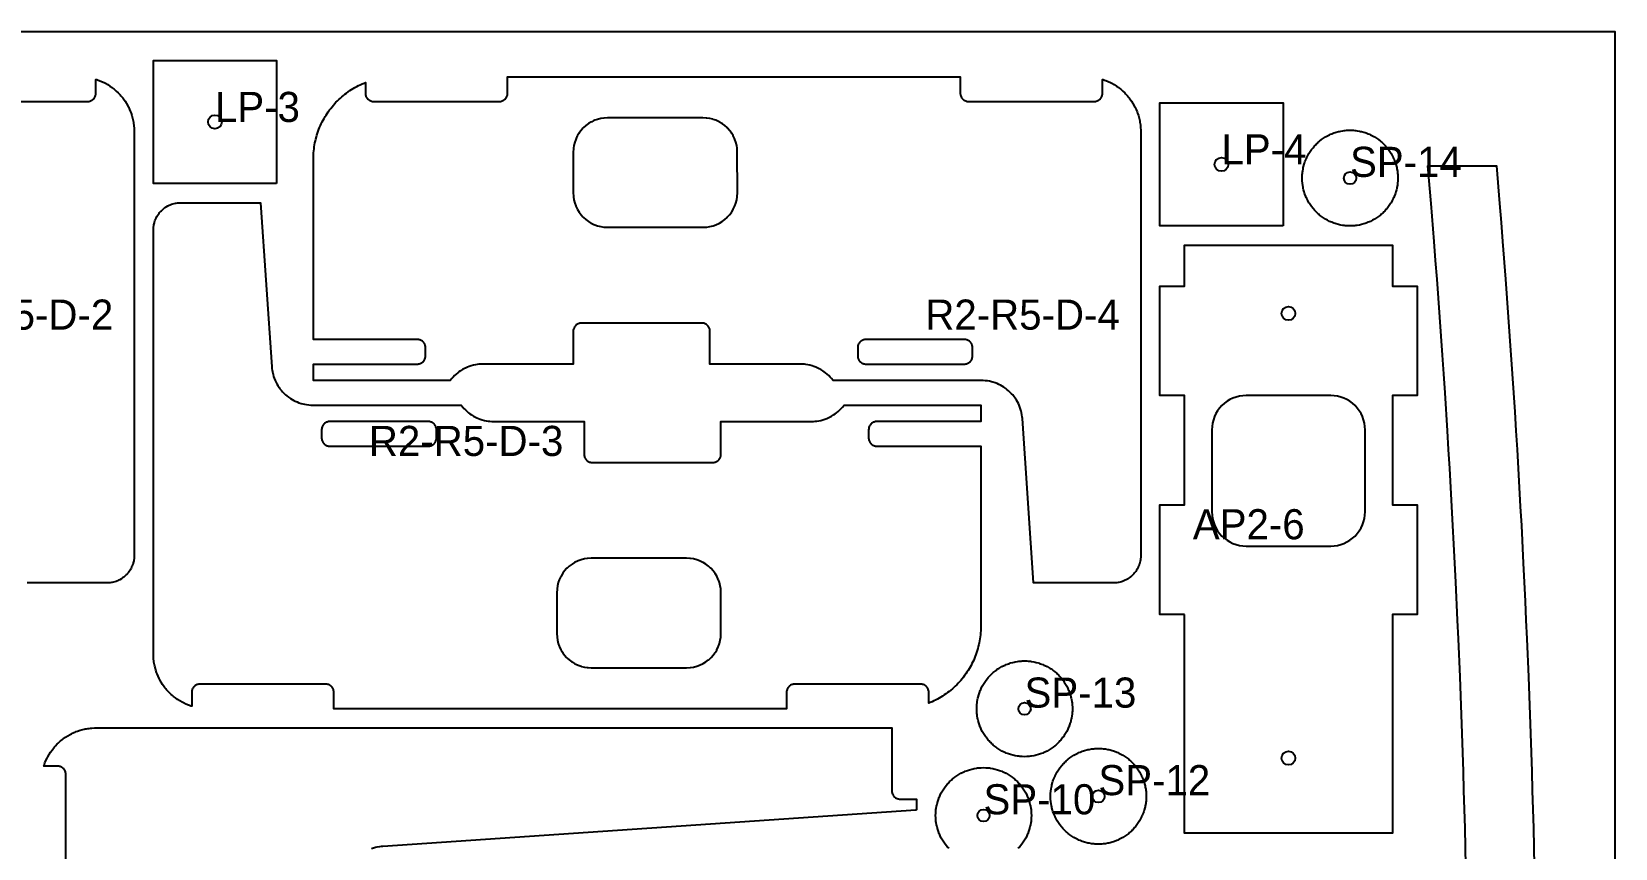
# Model space of a CAD drawing. Header units: millimetres. Extents: x 0 to 59980, y 0 to 1292.
# Drawn here: x 6762 to 7920, y 623 to 1220 of the extents above; entities that cross this region are included whole.
import ezdxf

# ---------------------------------------------------------------- set-up
doc = ezdxf.new("R2010")
doc.units = ezdxf.units.MM
for name, color, linetype in [('CUT_IN', 5, 'Continuous'), ('CUT_OUT', 1, 'Continuous'), ('DRILL', 3, 'Continuous'), ('LABEL', 7, 'Continuous'), ('SHEET', 8, 'Continuous')]:
    doc.layers.add(name, color=color, linetype=linetype)

msp = doc.modelspace()

# ---------------------------------------------------------------- linework, layer by layer
at = {"layer": 'CUT_IN'}
for points in [[(7162.22, 1088.11), (7163.68, 1086.14), (7165.12, 1084.54), (7165.54, 1084.12), (7167.14, 1082.68), (7169.11, 1081.22), (7170.96, 1080.1), (7171.22, 1079.96), (7173.17, 1079.03), (7173.71, 1078.8), (7175.74, 1078.08), (7178.12, 1077.49), (7180.26, 1077.16), (7180.84, 1077.11), (7183.15, 1077), (7252.85, 1077), (7255.45, 1077.13), (7255.74, 1077.16), (7257.88, 1077.49), (7260.26, 1078.08), (7262.29, 1078.8), (7262.83, 1079.03), (7264.52, 1079.83), (7265.04, 1080.1), (7266.89, 1081.22), (7268.86, 1082.68), (7270.46, 1084.12), (7270.88, 1084.54), (7272.32, 1086.14), (7273.61, 1087.87), (7273.94, 1088.36), (7274.9, 1089.96), (7275.04, 1090.22), (7275.97, 1092.17), (7276.2, 1092.71), (7276.92, 1094.74), (7277.51, 1097.12), (7277.84, 1099.26), (7277.87, 1099.55), (7278, 1102.15), (7277.99, 1132.15), (7277.87, 1134.45), (7277.84, 1134.74), (7277.51, 1136.88), (7276.92, 1139.26), (7276.2, 1141.29), (7275.97, 1141.83), (7275.04, 1143.78), (7274.9, 1144.04), (7273.94, 1145.64), (7273.61, 1146.13), (7272.32, 1147.86), (7270.88, 1149.46), (7270.46, 1149.88), (7268.86, 1151.32), (7267.13, 1152.61), (7266.64, 1152.94), (7265.04, 1153.9), (7264.78, 1154.04), (7262.83, 1154.97), (7262.29, 1155.2), (7260.26, 1155.92), (7259.97, 1156), (7257.88, 1156.51), (7255.74, 1156.84), (7255.16, 1156.89), (7252.85, 1157), (7183.15, 1157), (7180.55, 1156.87), (7180.26, 1156.84), (7178.12, 1156.51), (7175.74, 1155.92), (7173.71, 1155.2), (7173.17, 1154.97), (7171.48, 1154.17), (7170.96, 1153.9), (7169.11, 1152.78), (7167.14, 1151.32), (7166.92, 1151.13), (7165.54, 1149.88), (7165.12, 1149.46), (7163.68, 1147.86), (7162.39, 1146.13), (7162.06, 1145.64), (7161.1, 1144.04), (7160.96, 1143.78), (7160.03, 1141.83), (7159.8, 1141.29), (7159.08, 1139.26), (7158.49, 1136.88), (7158.16, 1134.74), (7158.13, 1134.45), (7158, 1131.85), (7158, 1102.15), (7158.11, 1099.84), (7158.16, 1099.26), (7158.49, 1097.12), (7159.08, 1094.74), (7159.8, 1092.71), (7159.91, 1092.44), (7160.83, 1090.48), (7161.1, 1089.96), (7162.22, 1088.11)], [(7444.88, 977.06), (7445.46, 977.18), (7446.02, 977.35), (7446.57, 977.58), (7447.08, 977.85), (7447.57, 978.18), (7447.81, 978.36), (7448.03, 978.55), (7448.45, 978.97), (7448.64, 979.19), (7448.82, 979.43), (7449.15, 979.92), (7449.42, 980.43), (7449.65, 980.98), (7449.82, 981.54), (7449.94, 982.12), (7449.99, 982.71), (7449.99, 989.29), (7449.94, 989.88), (7449.82, 990.46), (7449.65, 991.02), (7449.54, 991.3), (7449.42, 991.57), (7449.15, 992.08), (7448.82, 992.57), (7448.64, 992.81), (7448.45, 993.03), (7448.03, 993.45), (7447.81, 993.64), (7447.33, 993.99), (7447.08, 994.15), (7446.83, 994.29), (7446.3, 994.54), (7446.02, 994.65), (7445.46, 994.82), (7444.88, 994.94), (7444.59, 994.97), (7444, 995), (7371.71, 994.99), (7371.12, 994.94), (7370.54, 994.82), (7369.98, 994.65), (7369.7, 994.54), (7369.17, 994.29), (7368.92, 994.15), (7368.43, 993.82), (7368.19, 993.64), (7367.97, 993.45), (7367.55, 993.03), (7367.36, 992.81), (7367.01, 992.33), (7366.71, 991.83), (7366.46, 991.3), (7366.35, 991.02), (7366.18, 990.46), (7366.06, 989.88), (7366.03, 989.59), (7366, 989), (7366.01, 982.71), (7366.06, 982.12), (7366.18, 981.54), (7366.35, 980.98), (7366.46, 980.7), (7366.58, 980.43), (7366.85, 979.92), (7367.18, 979.43), (7367.36, 979.19), (7367.55, 978.97), (7367.97, 978.55), (7368.19, 978.36), (7368.67, 978.01), (7368.92, 977.85), (7369.17, 977.71), (7369.7, 977.46), (7369.98, 977.35), (7370.54, 977.18), (7371.12, 977.06), (7371.41, 977.03), (7372, 977), (7444, 977), (7444.59, 977.03), (7444.88, 977.06)], [(7737, 928.99), (7736.88, 931.44), (7736.52, 933.87), (7735.92, 936.25), (7735.1, 938.56), (7734.05, 940.77), (7732.79, 942.88), (7731.33, 944.85), (7729.68, 946.67), (7727.86, 948.32), (7725.89, 949.78), (7723.78, 951.04), (7721.57, 952.09), (7719.26, 952.91), (7716.88, 953.51), (7714.45, 953.87), (7712, 953.99), (7650, 953.99), (7647.55, 953.87), (7645.12, 953.51), (7642.74, 952.91), (7640.43, 952.09), (7638.22, 951.04), (7636.11, 949.78), (7634.14, 948.32), (7632.32, 946.67), (7630.67, 944.85), (7629.21, 942.88), (7627.95, 940.77), (7626.9, 938.56), (7626.08, 936.25), (7625.48, 933.87), (7625.12, 931.44), (7625, 928.99), (7625, 868.99), (7625.12, 866.54), (7625.48, 864.11), (7626.08, 861.73), (7626.9, 859.42), (7627.95, 857.21), (7629.21, 855.1), (7630.67, 853.13), (7632.32, 851.31), (7634.14, 849.66), (7636.11, 848.2), (7638.22, 846.94), (7640.43, 845.89), (7642.74, 845.07), (7645.12, 844.47), (7647.55, 844.11), (7650, 843.99), (7712, 843.99), (7714.45, 844.11), (7716.88, 844.47), (7719.26, 845.07), (7721.57, 845.89), (7723.78, 846.94), (7725.89, 848.2), (7727.86, 849.66), (7729.68, 851.31), (7731.33, 853.13), (7732.79, 855.1), (7734.05, 857.21), (7735.1, 859.42), (7735.92, 861.73), (7736.52, 864.11), (7736.88, 866.54), (7737, 868.99), (7737, 928.99)], [(6979.12, 934.94), (6978.54, 934.82), (6977.98, 934.65), (6977.43, 934.42), (6976.92, 934.15), (6976.43, 933.82), (6976.19, 933.64), (6975.97, 933.45), (6975.55, 933.03), (6975.36, 932.81), (6975.18, 932.57), (6974.85, 932.08), (6974.58, 931.57), (6974.35, 931.02), (6974.18, 930.46), (6974.06, 929.88), (6974.01, 929.29), (6974.01, 922.71), (6974.06, 922.12), (6974.18, 921.54), (6974.35, 920.98), (6974.46, 920.7), (6974.58, 920.43), (6974.85, 919.92), (6975.18, 919.43), (6975.36, 919.19), (6975.55, 918.97), (6975.97, 918.55), (6976.19, 918.36), (6976.67, 918.01), (6976.92, 917.85), (6977.17, 917.71), (6977.7, 917.46), (6977.98, 917.35), (6978.54, 917.18), (6979.12, 917.06), (6979.41, 917.03), (6980, 917), (7052.29, 917.01), (7052.88, 917.06), (7053.46, 917.18), (7054.02, 917.35), (7054.3, 917.46), (7054.83, 917.71), (7055.08, 917.85), (7055.57, 918.18), (7055.81, 918.36), (7056.03, 918.55), (7056.45, 918.97), (7056.64, 919.19), (7056.99, 919.67), (7057.29, 920.17), (7057.54, 920.7), (7057.65, 920.98), (7057.82, 921.54), (7057.94, 922.12), (7057.97, 922.41), (7058, 923), (7057.99, 929.29), (7057.94, 929.88), (7057.82, 930.46), (7057.65, 931.02), (7057.54, 931.3), (7057.42, 931.57), (7057.15, 932.08), (7056.82, 932.57), (7056.64, 932.81), (7056.45, 933.03), (7056.03, 933.45), (7055.81, 933.64), (7055.33, 933.99), (7055.08, 934.15), (7054.83, 934.29), (7054.3, 934.54), (7054.02, 934.65), (7053.46, 934.82), (7052.88, 934.94), (7052.59, 934.97), (7052, 935), (6980, 935), (6979.41, 934.97), (6979.12, 934.94)], [(7261.78, 823.89), (7260.32, 825.86), (7258.88, 827.46), (7258.46, 827.88), (7256.86, 829.32), (7254.89, 830.78), (7253.04, 831.9), (7252.78, 832.04), (7250.83, 832.97), (7250.29, 833.2), (7248.26, 833.92), (7245.88, 834.51), (7243.74, 834.84), (7243.16, 834.89), (7240.85, 835), (7171.15, 835), (7168.55, 834.87), (7168.26, 834.84), (7166.12, 834.51), (7163.74, 833.92), (7161.71, 833.2), (7161.17, 832.97), (7159.48, 832.17), (7158.96, 831.9), (7157.11, 830.78), (7155.14, 829.32), (7153.54, 827.88), (7153.12, 827.46), (7151.68, 825.86), (7150.39, 824.13), (7150.06, 823.64), (7149.1, 822.04), (7148.96, 821.78), (7148.03, 819.83), (7147.8, 819.29), (7147.08, 817.26), (7146.49, 814.88), (7146.16, 812.74), (7146.13, 812.45), (7146, 809.85), (7146.01, 779.85), (7146.13, 777.55), (7146.16, 777.26), (7146.49, 775.12), (7147.08, 772.74), (7147.8, 770.71), (7148.03, 770.17), (7148.96, 768.22), (7149.1, 767.96), (7150.06, 766.36), (7150.39, 765.87), (7151.68, 764.14), (7153.12, 762.54), (7153.54, 762.12), (7155.14, 760.68), (7156.87, 759.39), (7157.36, 759.06), (7158.96, 758.1), (7159.22, 757.96), (7161.17, 757.03), (7161.71, 756.8), (7163.74, 756.08), (7164.03, 756), (7166.12, 755.49), (7168.26, 755.16), (7168.84, 755.11), (7171.15, 755), (7240.85, 755), (7243.45, 755.13), (7243.74, 755.16), (7245.88, 755.49), (7248.26, 756.08), (7250.29, 756.8), (7250.83, 757.03), (7252.52, 757.83), (7253.04, 758.1), (7254.89, 759.22), (7256.86, 760.68), (7257.08, 760.87), (7258.46, 762.12), (7258.88, 762.54), (7260.32, 764.14), (7261.61, 765.87), (7261.94, 766.36), (7262.9, 767.96), (7263.04, 768.22), (7263.97, 770.17), (7264.2, 770.71), (7264.92, 772.74), (7265.51, 775.12), (7265.84, 777.26), (7265.87, 777.55), (7266, 780.15), (7266, 809.85), (7265.89, 812.16), (7265.84, 812.74), (7265.51, 814.88), (7264.92, 817.26), (7264.2, 819.29), (7264.09, 819.56), (7263.17, 821.52), (7262.9, 822.04), (7261.78, 823.89)]]:
    msp.add_lwpolyline(points, close=True, dxfattribs=at)
at = {"layer": 'CUT_OUT'}
for points in [[(6941, 1109), (6851, 1109), (6851, 1199), (6941, 1199), (6941, 1109)], [(7486.29, 938.34), (7486.09, 939.78), (7485.76, 941.5), (7485.49, 942.63), (7485.08, 944.03), (7484.61, 945.4), (7483.96, 947.02), (7483.47, 948.08), (7482.81, 949.37), (7482.08, 950.63), (7481.13, 952.09), (7480.45, 953.03), (7479.36, 954.4), (7478.59, 955.27), (7477.58, 956.32), (7476.31, 957.51), (7475.42, 958.26), (7474.27, 959.15), (7472.84, 960.14), (7471.6, 960.91), (7470.33, 961.61), (7469.28, 962.13), (7467.95, 962.71), (7466.6, 963.24), (7464.94, 963.78), (7463.82, 964.08), (7462.4, 964.41), (7460.97, 964.66), (7459.23, 964.87), (7457.78, 964.97), (7456.55, 965), (7348.01, 965.01), (7346.84, 966.45), (7345.88, 967.52), (7344.88, 968.55), (7343.61, 969.71), (7342.5, 970.62), (7341.58, 971.31), (7340.4, 972.12), (7338.93, 973.02), (7337.93, 973.57), (7336.38, 974.32), (7335.33, 974.78), (7333.99, 975.29), (7332.63, 975.73), (7330.97, 976.18), (7329.56, 976.48), (7328.15, 976.71), (7327.01, 976.85), (7325.58, 976.96), (7324.08, 977), (7258, 977), (7258, 1001), (7257.97, 1001.59), (7257.94, 1001.88), (7257.82, 1002.46), (7257.65, 1003.02), (7257.42, 1003.57), (7257.15, 1004.08), (7256.99, 1004.33), (7256.64, 1004.81), (7256.45, 1005.03), (7256.03, 1005.45), (7255.81, 1005.64), (7255.33, 1005.99), (7255.08, 1006.15), (7254.57, 1006.42), (7254.02, 1006.65), (7253.46, 1006.82), (7252.88, 1006.94), (7252.59, 1006.97), (7252, 1007), (7164, 1007), (7163.41, 1006.97), (7163.12, 1006.94), (7162.54, 1006.82), (7162.26, 1006.74), (7161.7, 1006.54), (7161.17, 1006.29), (7160.92, 1006.15), (7160.67, 1005.99), (7160.19, 1005.64), (7159.97, 1005.45), (7159.55, 1005.03), (7159.36, 1004.81), (7159.01, 1004.33), (7158.85, 1004.08), (7158.58, 1003.57), (7158.35, 1003.02), (7158.26, 1002.74), (7158.18, 1002.46), (7158.06, 1001.88), (7158.03, 1001.59), (7158, 1001), (7158, 977), (7091.92, 977), (7090.42, 976.96), (7088.99, 976.85), (7087.85, 976.71), (7086.44, 976.48), (7085.03, 976.18), (7083.37, 975.73), (7082.01, 975.29), (7080.67, 974.78), (7079.62, 974.32), (7078.07, 973.57), (7077.07, 973.02), (7075.6, 972.12), (7074.42, 971.31), (7073.5, 970.62), (7072.39, 969.71), (7071.12, 968.55), (7070.12, 967.52), (7069.16, 966.45), (7067.99, 965.01), (6968.01, 965.01), (6968, 977), (7044.29, 977.01), (7044.88, 977.06), (7045.46, 977.18), (7046.02, 977.35), (7046.57, 977.58), (7047.08, 977.85), (7047.57, 978.18), (7047.81, 978.36), (7048.03, 978.55), (7048.45, 978.97), (7048.64, 979.19), (7048.99, 979.67), (7049.29, 980.17), (7049.54, 980.7), (7049.74, 981.26), (7049.82, 981.54), (7049.94, 982.12), (7049.97, 982.41), (7050, 983), (7049.99, 989.29), (7049.94, 989.88), (7049.82, 990.46), (7049.65, 991.02), (7049.54, 991.3), (7049.42, 991.57), (7049.15, 992.08), (7048.82, 992.57), (7048.64, 992.81), (7048.45, 993.03), (7048.03, 993.45), (7047.81, 993.64), (7047.33, 993.99), (7047.08, 994.15), (7046.83, 994.29), (7046.3, 994.54), (7046.02, 994.65), (7045.46, 994.82), (7044.88, 994.94), (7044.59, 994.97), (7044, 995), (6968, 995), (6968, 1127.02), (6968.02, 1128.51), (6968.07, 1129.98), (6968.16, 1131.38), (6968.29, 1132.92), (6968.45, 1134.31), (6968.64, 1135.77), (6968.89, 1137.29), (6969.16, 1138.74), (6969.45, 1140.11), (6969.79, 1141.54), (6970.18, 1143.04), (6970.59, 1144.45), (6971.04, 1145.86), (6971.52, 1147.25), (6972.03, 1148.63), (6972.55, 1149.93), (6973.16, 1151.35), (6973.78, 1152.69), (6974.42, 1154.01), (6975.1, 1155.32), (6975.81, 1156.61), (6976.56, 1157.88), (6977.29, 1159.07), (6978.09, 1160.3), (6978.92, 1161.52), (6979.83, 1162.77), (6980.72, 1163.94), (6981.64, 1165.09), (6982.59, 1166.22), (6983.52, 1167.27), (6984.52, 1168.35), (6985.55, 1169.4), (6986.65, 1170.48), (6987.73, 1171.48), (6988.78, 1172.41), (6989.91, 1173.36), (6991.06, 1174.28), (6992.23, 1175.17), (6993.48, 1176.08), (6994.7, 1176.91), (6995.93, 1177.71), (6997.12, 1178.44), (6998.39, 1179.19), (6999.68, 1179.9), (7000.99, 1180.58), (7002.31, 1181.22), (7003.65, 1181.84), (7005.07, 1182.45), (7006, 1182.81), (7006.01, 1174.71), (7006.06, 1174.12), (7006.18, 1173.54), (7006.35, 1172.98), (7006.46, 1172.7), (7006.71, 1172.17), (7007.01, 1171.67), (7007.36, 1171.19), (7007.55, 1170.97), (7007.97, 1170.55), (7008.19, 1170.36), (7008.67, 1170.01), (7008.92, 1169.85), (7009.43, 1169.58), (7009.7, 1169.46), (7009.98, 1169.35), (7010.54, 1169.18), (7011.12, 1169.06), (7011.41, 1169.03), (7012, 1169), (7104, 1169), (7104.59, 1169.03), (7104.88, 1169.06), (7105.46, 1169.18), (7105.74, 1169.26), (7106.02, 1169.35), (7106.57, 1169.58), (7107.08, 1169.85), (7107.33, 1170.01), (7107.81, 1170.36), (7108.03, 1170.55), (7108.45, 1170.97), (7108.64, 1171.19), (7108.99, 1171.67), (7109.15, 1171.92), (7109.29, 1172.17), (7109.54, 1172.7), (7109.65, 1172.98), (7109.82, 1173.54), (7109.94, 1174.12), (7109.97, 1174.41), (7110, 1175), (7110, 1187), (7441, 1187), (7441, 1175), (7441.03, 1174.41), (7441.06, 1174.12), (7441.18, 1173.54), (7441.35, 1172.98), (7441.58, 1172.43), (7441.85, 1171.92), (7442.01, 1171.67), (7442.36, 1171.19), (7442.55, 1170.97), (7442.97, 1170.55), (7443.19, 1170.36), (7443.67, 1170.01), (7443.92, 1169.85), (7444.43, 1169.58), (7444.98, 1169.35), (7445.26, 1169.26), (7445.54, 1169.18), (7446.12, 1169.06), (7446.41, 1169.03), (7447, 1169), (7539, 1169), (7539.59, 1169.03), (7539.88, 1169.06), (7540.46, 1169.18), (7541.02, 1169.35), (7541.57, 1169.58), (7542.08, 1169.85), (7542.33, 1170.01), (7542.81, 1170.36), (7543.03, 1170.55), (7543.45, 1170.97), (7543.64, 1171.19), (7543.99, 1171.67), (7544.29, 1172.17), (7544.54, 1172.7), (7544.74, 1173.26), (7544.82, 1173.54), (7544.94, 1174.12), (7544.97, 1174.41), (7545, 1175), (7545, 1185.15), (7545.58, 1184.97), (7546.51, 1184.65), (7547.43, 1184.31), (7549.18, 1183.58), (7550.95, 1182.75), (7551.89, 1182.26), (7553.6, 1181.29), (7555.25, 1180.24), (7556.86, 1179.11), (7557.58, 1178.56), (7558.4, 1177.9), (7559.1, 1177.31), (7559.89, 1176.61), (7561.26, 1175.31), (7561.94, 1174.61), (7562.61, 1173.89), (7563.31, 1173.1), (7563.9, 1172.4), (7564.56, 1171.58), (7565.11, 1170.86), (7566.28, 1169.19), (7567.29, 1167.6), (7568.26, 1165.89), (7568.75, 1164.95), (7569.58, 1163.18), (7570.31, 1161.43), (7570.65, 1160.51), (7571.27, 1158.65), (7571.56, 1157.63), (7572.04, 1155.73), (7572.24, 1154.77), (7572.42, 1153.8), (7572.56, 1152.91), (7572.7, 1151.86), (7572.81, 1150.88), (7572.89, 1149.98), (7572.99, 1148.02), (7573, 836.62), (7572.95, 835.53), (7572.85, 834.55), (7572.71, 833.58), (7572.62, 833.1), (7572.28, 831.67), (7572.14, 831.19), (7571.83, 830.26), (7571.48, 829.35), (7571.08, 828.45), (7570.64, 827.57), (7570.4, 827.14), (7569.9, 826.3), (7569.35, 825.48), (7568.77, 824.7), (7568.46, 824.31), (7567.82, 823.57), (7567.48, 823.21), (7567.14, 822.86), (7566.43, 822.18), (7565.69, 821.54), (7565.3, 821.23), (7564.52, 820.65), (7563.7, 820.1), (7562.43, 819.36), (7561.55, 818.92), (7560.65, 818.52), (7560.2, 818.34), (7559.74, 818.17), (7558.81, 817.86), (7557.86, 817.6), (7556.9, 817.38), (7556.42, 817.29), (7555.45, 817.15), (7554.47, 817.05), (7553.98, 817.02), (7553, 817), (7494.59, 817), (7486.4, 937.11), (7486.29, 938.34)], [(7677, 1077.99), (7587, 1077.99), (7587, 1167.99), (7677, 1167.99), (7677, 1077.99)], [(7761, 1112.99), (7760.96, 1111.27), (7760.91, 1110.42), (7760.83, 1109.56), (7760.74, 1108.71), (7760.62, 1107.85), (7760.33, 1106.16), (7760.15, 1105.32), (7759.95, 1104.49), (7759.49, 1102.83), (7759.23, 1102.01), (7758.95, 1101.2), (7758.34, 1099.6), (7758, 1098.81), (7757.64, 1098.03), (7756.87, 1096.49), (7756.02, 1095), (7755.57, 1094.27), (7755.1, 1093.55), (7754.62, 1092.84), (7754.11, 1092.14), (7753.06, 1090.79), (7752.5, 1090.13), (7751.93, 1089.49), (7751.35, 1088.86), (7750.75, 1088.24), (7750.13, 1087.64), (7749.5, 1087.06), (7748.86, 1086.49), (7748.2, 1085.93), (7746.85, 1084.88), (7746.15, 1084.37), (7745.44, 1083.89), (7744.72, 1083.42), (7743.99, 1082.97), (7742.5, 1082.12), (7740.96, 1081.35), (7740.18, 1080.99), (7739.39, 1080.65), (7737.79, 1080.04), (7736.98, 1079.76), (7736.16, 1079.5), (7734.5, 1079.04), (7733.67, 1078.84), (7732.83, 1078.66), (7731.14, 1078.37), (7730.28, 1078.25), (7729.43, 1078.16), (7728.57, 1078.08), (7727.72, 1078.03), (7726, 1077.99), (7724.28, 1078.03), (7723.43, 1078.08), (7722.57, 1078.16), (7721.72, 1078.25), (7720.86, 1078.37), (7719.17, 1078.66), (7718.33, 1078.84), (7717.5, 1079.04), (7715.84, 1079.5), (7715.02, 1079.76), (7714.21, 1080.04), (7712.61, 1080.65), (7711.82, 1080.99), (7711.04, 1081.35), (7709.5, 1082.12), (7708.01, 1082.97), (7707.28, 1083.42), (7706.56, 1083.89), (7705.85, 1084.37), (7705.15, 1084.88), (7703.8, 1085.93), (7703.14, 1086.49), (7702.5, 1087.06), (7701.87, 1087.64), (7701.25, 1088.24), (7700.65, 1088.86), (7700.07, 1089.49), (7699.5, 1090.13), (7698.94, 1090.79), (7697.89, 1092.14), (7697.38, 1092.84), (7696.9, 1093.55), (7696.43, 1094.27), (7695.98, 1095), (7695.13, 1096.49), (7694.36, 1098.03), (7694, 1098.81), (7693.66, 1099.6), (7693.05, 1101.2), (7692.77, 1102.01), (7692.51, 1102.83), (7692.05, 1104.49), (7691.85, 1105.32), (7691.67, 1106.16), (7691.38, 1107.85), (7691.26, 1108.71), (7691.17, 1109.56), (7691.09, 1110.42), (7691.04, 1111.27), (7691, 1112.99), (7691.04, 1114.71), (7691.09, 1115.56), (7691.17, 1116.42), (7691.26, 1117.27), (7691.38, 1118.13), (7691.67, 1119.82), (7691.85, 1120.66), (7692.05, 1121.49), (7692.51, 1123.15), (7692.77, 1123.97), (7693.05, 1124.78), (7693.66, 1126.38), (7694, 1127.17), (7694.36, 1127.95), (7695.13, 1129.49), (7695.98, 1130.98), (7696.43, 1131.71), (7696.9, 1132.43), (7697.38, 1133.14), (7697.89, 1133.84), (7698.94, 1135.19), (7699.5, 1135.85), (7700.07, 1136.49), (7700.65, 1137.12), (7701.25, 1137.74), (7701.87, 1138.34), (7702.5, 1138.92), (7703.14, 1139.49), (7703.8, 1140.05), (7705.15, 1141.1), (7705.85, 1141.61), (7706.56, 1142.09), (7707.28, 1142.56), (7708.01, 1143.01), (7709.5, 1143.86), (7711.04, 1144.63), (7711.82, 1144.99), (7712.61, 1145.33), (7714.21, 1145.94), (7715.02, 1146.22), (7715.84, 1146.48), (7717.5, 1146.94), (7718.33, 1147.14), (7719.17, 1147.32), (7720.86, 1147.61), (7721.72, 1147.73), (7722.57, 1147.82), (7723.43, 1147.9), (7724.28, 1147.95), (7726, 1147.99), (7727.72, 1147.95), (7728.57, 1147.9), (7729.43, 1147.82), (7730.28, 1147.73), (7731.14, 1147.61), (7732.83, 1147.32), (7733.67, 1147.14), (7734.5, 1146.94), (7736.16, 1146.48), (7736.98, 1146.22), (7737.79, 1145.94), (7739.39, 1145.33), (7740.18, 1144.99), (7740.96, 1144.63), (7742.5, 1143.86), (7743.99, 1143.01), (7744.72, 1142.56), (7745.44, 1142.09), (7746.15, 1141.61), (7746.85, 1141.1), (7748.2, 1140.05), (7748.86, 1139.49), (7749.5, 1138.92), (7750.13, 1138.34), (7750.75, 1137.74), (7751.35, 1137.12), (7751.93, 1136.49), (7752.5, 1135.85), (7753.06, 1135.19), (7754.11, 1133.84), (7754.62, 1133.14), (7755.1, 1132.43), (7755.57, 1131.71), (7756.02, 1130.98), (7756.87, 1129.49), (7757.64, 1127.95), (7758, 1127.17), (7758.34, 1126.38), (7758.95, 1124.78), (7759.23, 1123.97), (7759.49, 1123.15), (7759.95, 1121.49), (7760.15, 1120.66), (7760.33, 1119.82), (7760.62, 1118.13), (7760.74, 1117.27), (7760.83, 1116.42), (7760.91, 1115.56), (7760.96, 1114.71), (7761, 1112.99)], [(6937.71, 973.66), (6937.91, 972.22), (6938.24, 970.5), (6938.51, 969.37), (6938.92, 967.97), (6939.39, 966.6), (6940.04, 964.98), (6940.53, 963.92), (6941.19, 962.63), (6941.92, 961.37), (6942.87, 959.91), (6943.55, 958.97), (6944.64, 957.6), (6945.41, 956.73), (6946.42, 955.68), (6947.69, 954.49), (6948.58, 953.74), (6949.73, 952.85), (6951.16, 951.86), (6952.4, 951.09), (6953.67, 950.39), (6954.72, 949.87), (6956.05, 949.29), (6957.4, 948.76), (6959.06, 948.22), (6960.18, 947.92), (6961.6, 947.59), (6963.03, 947.34), (6964.77, 947.13), (6966.22, 947.03), (6967.45, 947), (7075.99, 946.99), (7077.16, 945.55), (7078.12, 944.48), (7079.12, 943.45), (7080.39, 942.29), (7081.5, 941.38), (7082.42, 940.69), (7083.6, 939.88), (7085.07, 938.98), (7086.07, 938.43), (7087.62, 937.68), (7088.67, 937.22), (7090.01, 936.71), (7091.37, 936.27), (7093.03, 935.82), (7094.44, 935.52), (7095.85, 935.29), (7096.99, 935.15), (7098.42, 935.04), (7099.92, 935), (7166, 935), (7166, 911), (7166.03, 910.41), (7166.06, 910.12), (7166.18, 909.54), (7166.35, 908.98), (7166.58, 908.43), (7166.85, 907.92), (7167.01, 907.67), (7167.36, 907.19), (7167.55, 906.97), (7167.97, 906.55), (7168.19, 906.36), (7168.67, 906.01), (7168.92, 905.85), (7169.43, 905.58), (7169.98, 905.35), (7170.54, 905.18), (7171.12, 905.06), (7171.41, 905.03), (7172, 905), (7260, 905), (7260.59, 905.03), (7260.88, 905.06), (7261.46, 905.18), (7261.74, 905.26), (7262.3, 905.46), (7262.83, 905.71), (7263.08, 905.85), (7263.33, 906.01), (7263.81, 906.36), (7264.03, 906.55), (7264.45, 906.97), (7264.64, 907.19), (7264.99, 907.67), (7265.15, 907.92), (7265.42, 908.43), (7265.65, 908.98), (7265.74, 909.26), (7265.82, 909.54), (7265.94, 910.12), (7265.97, 910.41), (7266, 911), (7266, 935), (7332.08, 935), (7333.58, 935.04), (7335.01, 935.15), (7336.15, 935.29), (7337.56, 935.52), (7338.97, 935.82), (7340.63, 936.27), (7341.99, 936.71), (7343.33, 937.22), (7344.38, 937.68), (7345.93, 938.43), (7346.93, 938.98), (7348.4, 939.88), (7349.58, 940.69), (7350.5, 941.38), (7351.61, 942.29), (7352.88, 943.45), (7353.88, 944.48), (7354.84, 945.55), (7356.01, 946.99), (7455.99, 946.99), (7456, 935), (7379.71, 934.99), (7379.12, 934.94), (7378.54, 934.82), (7377.98, 934.65), (7377.43, 934.42), (7376.92, 934.15), (7376.43, 933.82), (7376.19, 933.64), (7375.97, 933.45), (7375.55, 933.03), (7375.36, 932.81), (7375.01, 932.33), (7374.71, 931.83), (7374.46, 931.3), (7374.26, 930.74), (7374.18, 930.46), (7374.06, 929.88), (7374.03, 929.59), (7374, 929), (7374.01, 922.71), (7374.06, 922.12), (7374.18, 921.54), (7374.35, 920.98), (7374.46, 920.7), (7374.58, 920.43), (7374.85, 919.92), (7375.18, 919.43), (7375.36, 919.19), (7375.55, 918.97), (7375.97, 918.55), (7376.19, 918.36), (7376.67, 918.01), (7376.92, 917.85), (7377.17, 917.71), (7377.7, 917.46), (7377.98, 917.35), (7378.54, 917.18), (7379.12, 917.06), (7379.41, 917.03), (7380, 917), (7456, 917), (7456, 784.98), (7455.98, 783.49), (7455.93, 782.02), (7455.84, 780.62), (7455.71, 779.08), (7455.55, 777.69), (7455.36, 776.23), (7455.11, 774.71), (7454.84, 773.26), (7454.55, 771.89), (7454.21, 770.46), (7453.82, 768.96), (7453.41, 767.55), (7452.96, 766.14), (7452.48, 764.75), (7451.97, 763.37), (7451.45, 762.07), (7450.84, 760.65), (7450.22, 759.31), (7449.58, 757.99), (7448.9, 756.68), (7448.19, 755.39), (7447.44, 754.12), (7446.71, 752.93), (7445.91, 751.7), (7445.08, 750.48), (7444.17, 749.23), (7443.28, 748.06), (7442.36, 746.91), (7441.41, 745.78), (7440.48, 744.73), (7439.48, 743.65), (7438.45, 742.6), (7437.35, 741.52), (7436.27, 740.52), (7435.22, 739.59), (7434.09, 738.64), (7432.94, 737.72), (7431.77, 736.83), (7430.52, 735.92), (7429.3, 735.09), (7428.07, 734.29), (7426.88, 733.56), (7425.61, 732.81), (7424.32, 732.1), (7423.01, 731.42), (7421.69, 730.78), (7420.35, 730.16), (7418.93, 729.55), (7418, 729.19), (7417.99, 737.29), (7417.94, 737.88), (7417.82, 738.46), (7417.65, 739.02), (7417.54, 739.3), (7417.29, 739.83), (7416.99, 740.33), (7416.64, 740.81), (7416.45, 741.03), (7416.03, 741.45), (7415.81, 741.64), (7415.33, 741.99), (7415.08, 742.15), (7414.57, 742.42), (7414.3, 742.54), (7414.02, 742.65), (7413.46, 742.82), (7412.88, 742.94), (7412.59, 742.97), (7412, 743), (7320, 743), (7319.41, 742.97), (7319.12, 742.94), (7318.54, 742.82), (7318.26, 742.74), (7317.98, 742.65), (7317.43, 742.42), (7316.92, 742.15), (7316.67, 741.99), (7316.19, 741.64), (7315.97, 741.45), (7315.55, 741.03), (7315.36, 740.81), (7315.01, 740.33), (7314.85, 740.08), (7314.71, 739.83), (7314.46, 739.3), (7314.35, 739.02), (7314.18, 738.46), (7314.06, 737.88), (7314.03, 737.59), (7314, 737), (7314, 725), (6983, 725), (6983, 737), (6982.97, 737.59), (6982.94, 737.88), (6982.82, 738.46), (6982.65, 739.02), (6982.42, 739.57), (6982.15, 740.08), (6981.99, 740.33), (6981.64, 740.81), (6981.45, 741.03), (6981.03, 741.45), (6980.81, 741.64), (6980.33, 741.99), (6980.08, 742.15), (6979.57, 742.42), (6979.02, 742.65), (6978.74, 742.74), (6978.46, 742.82), (6977.88, 742.94), (6977.59, 742.97), (6977, 743), (6885, 743), (6884.41, 742.97), (6884.12, 742.94), (6883.54, 742.82), (6882.98, 742.65), (6882.43, 742.42), (6881.92, 742.15), (6881.67, 741.99), (6881.19, 741.64), (6880.97, 741.45), (6880.55, 741.03), (6880.36, 740.81), (6880.01, 740.33), (6879.71, 739.83), (6879.46, 739.3), (6879.26, 738.74), (6879.18, 738.46), (6879.06, 737.88), (6879.03, 737.59), (6879, 737), (6879, 726.85), (6878.42, 727.03), (6877.49, 727.35), (6876.57, 727.69), (6874.82, 728.42), (6873.05, 729.25), (6872.11, 729.74), (6870.4, 730.71), (6868.75, 731.76), (6867.14, 732.89), (6866.42, 733.44), (6865.6, 734.1), (6864.9, 734.69), (6864.11, 735.39), (6862.74, 736.69), (6862.06, 737.39), (6861.39, 738.11), (6860.69, 738.9), (6860.1, 739.6), (6859.44, 740.42), (6858.89, 741.14), (6857.72, 742.81), (6856.71, 744.4), (6855.74, 746.11), (6855.25, 747.05), (6854.42, 748.82), (6853.69, 750.57), (6853.35, 751.49), (6852.73, 753.35), (6852.44, 754.37), (6851.96, 756.27), (6851.76, 757.23), (6851.58, 758.2), (6851.44, 759.09), (6851.3, 760.14), (6851.19, 761.12), (6851.11, 762.02), (6851.01, 763.98), (6851, 1075.38), (6851.05, 1076.47), (6851.15, 1077.45), (6851.29, 1078.42), (6851.38, 1078.9), (6851.72, 1080.33), (6851.86, 1080.81), (6852.17, 1081.74), (6852.52, 1082.65), (6852.92, 1083.55), (6853.36, 1084.43), (6853.6, 1084.86), (6854.1, 1085.7), (6854.65, 1086.52), (6855.23, 1087.3), (6855.54, 1087.69), (6856.18, 1088.43), (6856.52, 1088.79), (6856.86, 1089.14), (6857.57, 1089.82), (6858.31, 1090.46), (6858.7, 1090.77), (6859.48, 1091.35), (6860.3, 1091.9), (6861.57, 1092.64), (6862.45, 1093.08), (6863.35, 1093.48), (6863.8, 1093.66), (6864.26, 1093.83), (6865.19, 1094.14), (6866.14, 1094.4), (6867.1, 1094.62), (6867.58, 1094.71), (6868.55, 1094.85), (6869.53, 1094.95), (6870.02, 1094.98), (6871, 1095), (6929.41, 1095), (6937.6, 974.89), (6937.71, 973.66)], [(7605, 793.99), (7587, 793.99), (7587, 873.99), (7605, 873.99), (7605, 953.99), (7587, 953.99), (7587, 1033.99), (7605, 1033.99), (7605, 1063.99), (7757, 1063.99), (7757, 1033.99), (7775, 1033.99), (7775, 953.99), (7757, 953.99), (7757, 873.99), (7775, 873.99), (7775, 793.99), (7757, 793.99), (7757, 633.99), (7605, 633.99), (7605, 793.99)], [(7523, 724.99), (7522.96, 723.27), (7522.91, 722.42), (7522.83, 721.56), (7522.74, 720.71), (7522.62, 719.85), (7522.33, 718.16), (7522.15, 717.32), (7521.95, 716.49), (7521.49, 714.83), (7521.23, 714.01), (7520.95, 713.2), (7520.34, 711.6), (7520, 710.81), (7519.64, 710.03), (7518.87, 708.49), (7518.02, 707), (7517.57, 706.27), (7517.1, 705.55), (7516.62, 704.84), (7516.11, 704.14), (7515.06, 702.79), (7514.5, 702.13), (7513.93, 701.49), (7513.35, 700.86), (7512.75, 700.24), (7512.13, 699.64), (7511.5, 699.06), (7510.86, 698.49), (7510.2, 697.93), (7508.85, 696.88), (7508.15, 696.37), (7507.44, 695.89), (7506.72, 695.42), (7505.99, 694.97), (7504.5, 694.12), (7502.96, 693.35), (7502.18, 692.99), (7501.39, 692.65), (7499.79, 692.04), (7498.98, 691.76), (7498.16, 691.5), (7496.5, 691.04), (7495.67, 690.84), (7494.83, 690.66), (7493.14, 690.37), (7492.28, 690.25), (7491.43, 690.16), (7490.57, 690.08), (7489.72, 690.03), (7488, 689.99), (7486.28, 690.03), (7485.43, 690.08), (7484.57, 690.16), (7483.72, 690.25), (7482.86, 690.37), (7481.17, 690.66), (7480.33, 690.84), (7479.5, 691.04), (7477.84, 691.5), (7477.02, 691.76), (7476.21, 692.04), (7474.61, 692.65), (7473.82, 692.99), (7473.04, 693.35), (7471.5, 694.12), (7470.01, 694.97), (7469.28, 695.42), (7468.56, 695.89), (7467.85, 696.37), (7467.15, 696.88), (7465.8, 697.93), (7465.14, 698.49), (7464.5, 699.06), (7463.87, 699.64), (7463.25, 700.24), (7462.65, 700.86), (7462.07, 701.49), (7461.5, 702.13), (7460.94, 702.79), (7459.89, 704.14), (7459.38, 704.84), (7458.9, 705.55), (7458.43, 706.27), (7457.98, 707), (7457.13, 708.49), (7456.36, 710.03), (7456, 710.81), (7455.66, 711.6), (7455.05, 713.2), (7454.77, 714.01), (7454.51, 714.83), (7454.05, 716.49), (7453.85, 717.32), (7453.67, 718.16), (7453.38, 719.85), (7453.26, 720.71), (7453.17, 721.56), (7453.09, 722.42), (7453.04, 723.27), (7453, 724.99), (7453.04, 726.71), (7453.09, 727.56), (7453.17, 728.42), (7453.26, 729.27), (7453.38, 730.13), (7453.67, 731.82), (7453.85, 732.66), (7454.05, 733.49), (7454.51, 735.15), (7454.77, 735.97), (7455.05, 736.78), (7455.66, 738.38), (7456, 739.17), (7456.36, 739.95), (7457.13, 741.49), (7457.98, 742.98), (7458.43, 743.71), (7458.9, 744.43), (7459.38, 745.14), (7459.89, 745.84), (7460.94, 747.19), (7461.5, 747.85), (7462.07, 748.49), (7462.65, 749.12), (7463.25, 749.74), (7463.87, 750.34), (7464.5, 750.92), (7465.14, 751.49), (7465.8, 752.05), (7467.15, 753.1), (7467.85, 753.61), (7468.56, 754.09), (7469.28, 754.56), (7470.01, 755.01), (7471.5, 755.86), (7473.04, 756.63), (7473.82, 756.99), (7474.61, 757.33), (7476.21, 757.94), (7477.02, 758.22), (7477.84, 758.48), (7479.5, 758.94), (7480.33, 759.14), (7481.17, 759.32), (7482.86, 759.61), (7483.72, 759.73), (7484.57, 759.82), (7485.43, 759.9), (7486.28, 759.95), (7488, 759.99), (7489.72, 759.95), (7490.57, 759.9), (7491.43, 759.82), (7492.28, 759.73), (7493.14, 759.61), (7494.83, 759.32), (7495.67, 759.14), (7496.5, 758.94), (7498.16, 758.48), (7498.98, 758.22), (7499.79, 757.94), (7501.39, 757.33), (7502.18, 756.99), (7502.96, 756.63), (7504.5, 755.86), (7505.99, 755.01), (7506.72, 754.56), (7507.44, 754.09), (7508.15, 753.61), (7508.85, 753.1), (7510.2, 752.05), (7510.86, 751.49), (7511.5, 750.92), (7512.13, 750.34), (7512.75, 749.74), (7513.35, 749.12), (7513.93, 748.49), (7514.5, 747.85), (7515.06, 747.19), (7516.11, 745.84), (7516.62, 745.14), (7517.1, 744.43), (7517.57, 743.71), (7518.02, 742.98), (7518.87, 741.49), (7519.64, 739.95), (7520, 739.17), (7520.34, 738.38), (7520.95, 736.78), (7521.23, 735.97), (7521.49, 735.15), (7521.95, 733.49), (7522.15, 732.66), (7522.33, 731.82), (7522.62, 730.13), (7522.74, 729.27), (7522.83, 728.42), (7522.91, 727.56), (7522.96, 726.71), (7523, 724.99)], [(7577, 660.99), (7576.96, 659.27), (7576.91, 658.42), (7576.83, 657.56), (7576.74, 656.71), (7576.62, 655.85), (7576.33, 654.16), (7576.15, 653.32), (7575.95, 652.49), (7575.49, 650.83), (7575.23, 650.01), (7574.95, 649.2), (7574.34, 647.6), (7574, 646.81), (7573.64, 646.03), (7572.87, 644.49), (7572.02, 643), (7571.57, 642.27), (7571.1, 641.55), (7570.62, 640.84), (7570.11, 640.14), (7569.06, 638.79), (7568.5, 638.13), (7567.93, 637.49), (7567.35, 636.86), (7566.75, 636.24), (7566.13, 635.64), (7565.5, 635.06), (7564.86, 634.49), (7564.2, 633.93), (7562.85, 632.88), (7562.15, 632.37), (7561.44, 631.89), (7560.72, 631.42), (7559.99, 630.97), (7558.5, 630.12), (7556.96, 629.35), (7556.18, 628.99), (7555.39, 628.65), (7553.79, 628.04), (7552.98, 627.76), (7552.16, 627.5), (7550.5, 627.04), (7549.67, 626.84), (7548.83, 626.66), (7547.14, 626.37), (7546.28, 626.25), (7545.43, 626.16), (7544.57, 626.08), (7543.72, 626.03), (7542, 625.99), (7540.28, 626.03), (7539.43, 626.08), (7538.57, 626.16), (7537.72, 626.25), (7536.86, 626.37), (7535.17, 626.66), (7534.33, 626.84), (7533.5, 627.04), (7531.84, 627.5), (7531.02, 627.76), (7530.21, 628.04), (7528.61, 628.65), (7527.82, 628.99), (7527.04, 629.35), (7525.5, 630.12), (7524.01, 630.97), (7523.28, 631.42), (7522.56, 631.89), (7521.85, 632.37), (7521.15, 632.88), (7519.8, 633.93), (7519.14, 634.49), (7518.5, 635.06), (7517.87, 635.64), (7517.25, 636.24), (7516.65, 636.86), (7516.07, 637.49), (7515.5, 638.13), (7514.94, 638.79), (7513.89, 640.14), (7513.38, 640.84), (7512.9, 641.55), (7512.43, 642.27), (7511.98, 643), (7511.13, 644.49), (7510.36, 646.03), (7510, 646.81), (7509.66, 647.6), (7509.05, 649.2), (7508.77, 650.01), (7508.51, 650.83), (7508.05, 652.49), (7507.85, 653.32), (7507.67, 654.16), (7507.38, 655.85), (7507.26, 656.71), (7507.17, 657.56), (7507.09, 658.42), (7507.04, 659.27), (7507, 660.99), (7507.04, 662.71), (7507.09, 663.56), (7507.17, 664.42), (7507.26, 665.27), (7507.38, 666.13), (7507.67, 667.82), (7507.85, 668.66), (7508.05, 669.49), (7508.51, 671.15), (7508.77, 671.97), (7509.05, 672.78), (7509.66, 674.38), (7510, 675.17), (7510.36, 675.95), (7511.13, 677.49), (7511.98, 678.98), (7512.43, 679.71), (7512.9, 680.43), (7513.38, 681.14), (7513.89, 681.84), (7514.94, 683.19), (7515.5, 683.85), (7516.07, 684.49), (7516.65, 685.12), (7517.25, 685.74), (7517.87, 686.34), (7518.5, 686.92), (7519.14, 687.49), (7519.8, 688.05), (7521.15, 689.1), (7521.85, 689.61), (7522.56, 690.09), (7523.28, 690.56), (7524.01, 691.01), (7525.5, 691.86), (7527.04, 692.63), (7527.82, 692.99), (7528.61, 693.33), (7530.21, 693.94), (7531.02, 694.22), (7531.84, 694.48), (7533.5, 694.94), (7534.33, 695.14), (7535.17, 695.32), (7536.86, 695.61), (7537.72, 695.73), (7538.57, 695.82), (7539.43, 695.9), (7540.28, 695.95), (7542, 695.99), (7543.72, 695.95), (7544.57, 695.9), (7545.43, 695.82), (7546.28, 695.73), (7547.14, 695.61), (7548.83, 695.32), (7549.67, 695.14), (7550.5, 694.94), (7552.16, 694.48), (7552.98, 694.22), (7553.79, 693.94), (7555.39, 693.33), (7556.18, 692.99), (7556.96, 692.63), (7558.5, 691.86), (7559.99, 691.01), (7560.72, 690.56), (7561.44, 690.09), (7562.15, 689.61), (7562.85, 689.1), (7564.2, 688.05), (7564.86, 687.49), (7565.5, 686.92), (7566.13, 686.34), (7566.75, 685.74), (7567.35, 685.12), (7567.93, 684.49), (7568.5, 683.85), (7569.06, 683.19), (7570.11, 681.84), (7570.62, 681.14), (7571.1, 680.43), (7571.57, 679.71), (7572.02, 678.98), (7572.87, 677.49), (7573.64, 675.95), (7574, 675.17), (7574.34, 674.38), (7574.95, 672.78), (7575.23, 671.97), (7575.49, 671.15), (7575.95, 669.49), (7576.15, 668.66), (7576.33, 667.82), (7576.62, 666.13), (7576.74, 665.27), (7576.83, 664.42), (7576.91, 663.56), (7576.96, 662.71), (7577, 660.99)]]:
    msp.add_lwpolyline(points, close=True, dxfattribs=at)
for points in [[(6711, 1169), (6803, 1169), (6803.59, 1169.03), (6803.88, 1169.06), (6804.46, 1169.18), (6805.02, 1169.35), (6805.57, 1169.58), (6806.08, 1169.85), (6806.33, 1170.01), (6806.81, 1170.36), (6807.03, 1170.55), (6807.45, 1170.97), (6807.64, 1171.19), (6807.99, 1171.67), (6808.29, 1172.17), (6808.54, 1172.7), (6808.74, 1173.26), (6808.82, 1173.54), (6808.94, 1174.12), (6808.97, 1174.41), (6809, 1175), (6809, 1185.15), (6809.58, 1184.97), (6810.51, 1184.65), (6811.43, 1184.31), (6813.18, 1183.58), (6814.95, 1182.75), (6815.89, 1182.26), (6817.6, 1181.29), (6819.25, 1180.24), (6820.86, 1179.11), (6821.58, 1178.56), (6822.4, 1177.9), (6823.1, 1177.31), (6823.89, 1176.61), (6825.26, 1175.31), (6825.94, 1174.61), (6826.61, 1173.89), (6827.31, 1173.1), (6827.9, 1172.4), (6828.56, 1171.58), (6829.11, 1170.86), (6830.28, 1169.19), (6831.29, 1167.6), (6832.26, 1165.89), (6832.75, 1164.95), (6833.58, 1163.18), (6834.31, 1161.43), (6834.65, 1160.51), (6835.27, 1158.65), (6835.56, 1157.63), (6836.04, 1155.73), (6836.24, 1154.77), (6836.42, 1153.8), (6836.56, 1152.91), (6836.7, 1151.86), (6836.81, 1150.88), (6836.89, 1149.98), (6836.99, 1148.02), (6837, 836.62), (6836.95, 835.53), (6836.85, 834.55), (6836.71, 833.58), (6836.62, 833.1), (6836.28, 831.67), (6836.14, 831.19), (6835.83, 830.26), (6835.48, 829.35), (6835.08, 828.45), (6834.64, 827.57), (6834.4, 827.14), (6833.9, 826.3), (6833.35, 825.48), (6832.77, 824.7), (6832.46, 824.31), (6831.82, 823.57), (6831.48, 823.21), (6831.14, 822.86), (6830.43, 822.18), (6829.69, 821.54), (6829.3, 821.23), (6828.52, 820.65), (6827.7, 820.1), (6826.43, 819.36), (6825.55, 818.92), (6824.65, 818.52), (6824.2, 818.34), (6823.74, 818.17), (6822.81, 817.86), (6821.86, 817.6), (6820.9, 817.38), (6820.42, 817.29), (6819.45, 817.15), (6818.47, 817.05), (6817.98, 817.02), (6817, 817), (6758.59, 817)], [(7810.77, 610.01), (7810.09, 637.69), (7809.31, 665.36), (7808.89, 679.2), (7808.45, 693.04), (7807.98, 706.88), (7806.97, 734.55), (7806.43, 748.39), (7805.28, 776.06), (7804.67, 789.9), (7803.38, 817.58), (7802.7, 831.41), (7801.99, 845.25), (7801.27, 859.09), (7800.52, 872.92), (7798.94, 900.6), (7798.12, 914.44), (7797.28, 928.28), (7795.52, 955.95), (7794.61, 969.79), (7793.67, 983.62), (7792.71, 997.46), (7790.71, 1025.14), (7789.68, 1038.97), (7788.62, 1052.81), (7787.55, 1066.65), (7785.32, 1094.33), (7783, 1122), (7833, 1122), (7835.32, 1094.33), (7836.44, 1080.49), (7837.55, 1066.65), (7839.68, 1038.97), (7840.71, 1025.14), (7842.71, 997.46), (7844.61, 969.79), (7846.41, 942.11), (7847.28, 928.28), (7848.12, 914.44), (7849.74, 886.76), (7850.52, 872.92), (7851.27, 859.09), (7852.7, 831.41), (7853.38, 817.58), (7854.03, 803.74), (7854.67, 789.9), (7855.28, 776.06), (7856.43, 748.39), (7856.97, 734.55), (7857.98, 706.88), (7858.45, 693.04), (7858.89, 679.2), (7859.31, 665.36), (7860.09, 637.69), (7860.77, 610.01)], [(6787, 585), (6787, 677), (6786.97, 677.59), (6786.94, 677.88), (6786.82, 678.46), (6786.74, 678.74), (6786.65, 679.02), (6786.42, 679.57), (6786.15, 680.08), (6785.99, 680.33), (6785.64, 680.81), (6785.45, 681.03), (6785.03, 681.45), (6784.81, 681.64), (6784.33, 681.99), (6784.08, 682.15), (6783.83, 682.29), (6783.3, 682.54), (6782.74, 682.74), (6782.46, 682.82), (6781.88, 682.94), (6781.59, 682.97), (6781, 683), (6770.85, 683), (6771.03, 683.58), (6771.35, 684.51), (6771.69, 685.43), (6772.42, 687.18), (6773.25, 688.95), (6773.74, 689.89), (6774.71, 691.6), (6775.76, 693.25), (6776.89, 694.86), (6777.44, 695.58), (6778.1, 696.4), (6778.69, 697.1), (6779.39, 697.89), (6780.69, 699.26), (6781.39, 699.94), (6782.11, 700.61), (6782.9, 701.31), (6783.6, 701.9), (6784.42, 702.56), (6785.14, 703.11), (6786.81, 704.28), (6788.4, 705.29), (6790.11, 706.26), (6791.05, 706.75), (6791.86, 707.14), (6792.82, 707.58), (6793.73, 707.97), (6794.57, 708.31), (6795.49, 708.65), (6797.35, 709.27), (6798.37, 709.56), (6800.27, 710.04), (6801.23, 710.24), (6802.2, 710.42), (6803.09, 710.56), (6804.14, 710.7), (6805.12, 710.81), (6806.02, 710.89), (6807.98, 710.99), (7391, 711), (7391, 711), (7391, 665), (7391.03, 664.41), (7391.06, 664.12), (7391.18, 663.54), (7391.26, 663.26), (7391.46, 662.7), (7391.58, 662.43), (7391.85, 661.92), (7392.01, 661.67), (7392.36, 661.19), (7392.55, 660.97), (7392.97, 660.55), (7393.19, 660.36), (7393.67, 660.01), (7394.17, 659.71), (7394.43, 659.58), (7394.98, 659.35), (7395.54, 659.18), (7396.12, 659.06), (7396.41, 659.03), (7397, 659), (7409, 659), (7408.99, 651.01), (7408.6, 650.97), (7018.89, 624.4), (7017.66, 624.29), (7016.22, 624.09), (7014.5, 623.76), (7013.37, 623.49), (7011.97, 623.08), (7010.6, 622.61)], [(7432.65, 622.86), (7432.07, 623.49), (7431.5, 624.13), (7430.94, 624.79), (7429.89, 626.14), (7429.38, 626.84), (7428.9, 627.55), (7428.43, 628.27), (7427.98, 629), (7427.13, 630.49), (7426.36, 632.03), (7426, 632.81), (7425.66, 633.6), (7425.05, 635.2), (7424.77, 636.01), (7424.51, 636.83), (7424.05, 638.49), (7423.85, 639.32), (7423.67, 640.16), (7423.38, 641.85), (7423.26, 642.71), (7423.17, 643.56), (7423.09, 644.42), (7423.04, 645.27), (7423, 646.99), (7423.04, 648.71), (7423.09, 649.56), (7423.17, 650.42), (7423.26, 651.27), (7423.38, 652.13), (7423.67, 653.82), (7423.85, 654.66), (7424.05, 655.49), (7424.51, 657.15), (7424.77, 657.97), (7425.05, 658.78), (7425.66, 660.38), (7426, 661.17), (7426.36, 661.95), (7427.13, 663.49), (7427.98, 664.98), (7428.43, 665.71), (7428.9, 666.43), (7429.38, 667.14), (7429.89, 667.84), (7430.94, 669.19), (7431.5, 669.85), (7432.07, 670.49), (7432.65, 671.12), (7433.25, 671.74), (7433.87, 672.34), (7434.5, 672.92), (7435.14, 673.49), (7435.8, 674.05), (7437.15, 675.1), (7437.85, 675.61), (7438.56, 676.09), (7439.28, 676.56), (7440.01, 677.01), (7441.5, 677.86), (7443.04, 678.63), (7443.82, 678.99), (7444.61, 679.33), (7446.21, 679.94), (7447.02, 680.22), (7447.84, 680.48), (7449.5, 680.94), (7450.33, 681.14), (7451.17, 681.32), (7452.86, 681.61), (7453.72, 681.73), (7454.57, 681.82), (7455.43, 681.9), (7456.28, 681.95), (7458, 681.99), (7459.72, 681.95), (7460.57, 681.9), (7461.43, 681.82), (7462.28, 681.73), (7463.14, 681.61), (7464.83, 681.32), (7465.67, 681.14), (7466.5, 680.94), (7468.16, 680.48), (7468.98, 680.22), (7469.79, 679.94), (7471.39, 679.33), (7472.18, 678.99), (7472.96, 678.63), (7474.5, 677.86), (7475.99, 677.01), (7476.72, 676.56), (7477.44, 676.09), (7478.15, 675.61), (7478.85, 675.1), (7480.2, 674.05), (7480.86, 673.49), (7481.5, 672.92), (7482.13, 672.34), (7482.75, 671.74), (7483.35, 671.12), (7483.93, 670.49), (7484.5, 669.85), (7485.06, 669.19), (7486.11, 667.84), (7486.62, 667.14), (7487.1, 666.43), (7487.57, 665.71), (7488.02, 664.98), (7488.87, 663.49), (7489.64, 661.95), (7490, 661.17), (7490.34, 660.38), (7490.95, 658.78), (7491.23, 657.97), (7491.49, 657.15), (7491.95, 655.49), (7492.15, 654.66), (7492.33, 653.82), (7492.62, 652.13), (7492.74, 651.27), (7492.83, 650.42), (7492.91, 649.56), (7492.96, 648.71), (7493, 646.99), (7493, 646.99), (7492.96, 645.27), (7492.91, 644.42), (7492.83, 643.56), (7492.74, 642.71), (7492.62, 641.85), (7492.33, 640.16), (7492.15, 639.32), (7491.95, 638.49), (7491.49, 636.83), (7491.23, 636.01), (7490.95, 635.2), (7490.34, 633.6), (7490, 632.81), (7489.64, 632.03), (7488.87, 630.49), (7488.02, 629), (7487.57, 628.27), (7487.1, 627.55), (7486.62, 626.84), (7486.11, 626.14), (7485.06, 624.79), (7484.5, 624.13), (7483.93, 623.49), (7483.35, 622.86)]]:
    msp.add_lwpolyline(points, dxfattribs=at)
at = {"layer": 'DRILL'}
for centre, radius in [((6896, 1154), 5), ((7632, 1122.99), 5), ((7726, 1112.99), 4.5), ((7681, 1013.99), 5), ((7488, 724.99), 4.5), ((7681, 688.99), 5), ((7542, 660.99), 4.5), ((7458, 646.99), 4.5)]:
    msp.add_circle(centre, radius, dxfattribs=at)
at = {"layer": 'SHEET'}
msp.add_lwpolyline([(5480, 0), (7920, 0), (7920, 1220), (5480, 1220)], close=True, dxfattribs=at)

# ---------------------------------------------------------------- texts
at = {"layer": 'LABEL'}
for s, p in [('LP-3', (6896, 1154)), ('LP-4', (7632, 1122.99)), ('SP-14', (7726, 1113.85)), ('R2-R5-D-2', (6679.44, 1002.17)), ('R2-R5-D-4', (7415.44, 1002.17)), ('R2-R5-D-3', (7008.56, 909.83)), ('AP2-6', (7611.06, 848.93)), ('SP-13', (7488, 725.85)), ('SP-12', (7542, 661.85)), ('SP-10', (7458, 647.85))]:
    msp.add_text(s, height=22, dxfattribs=at).set_placement(p)

doc.saveas('drawing.dxf')
